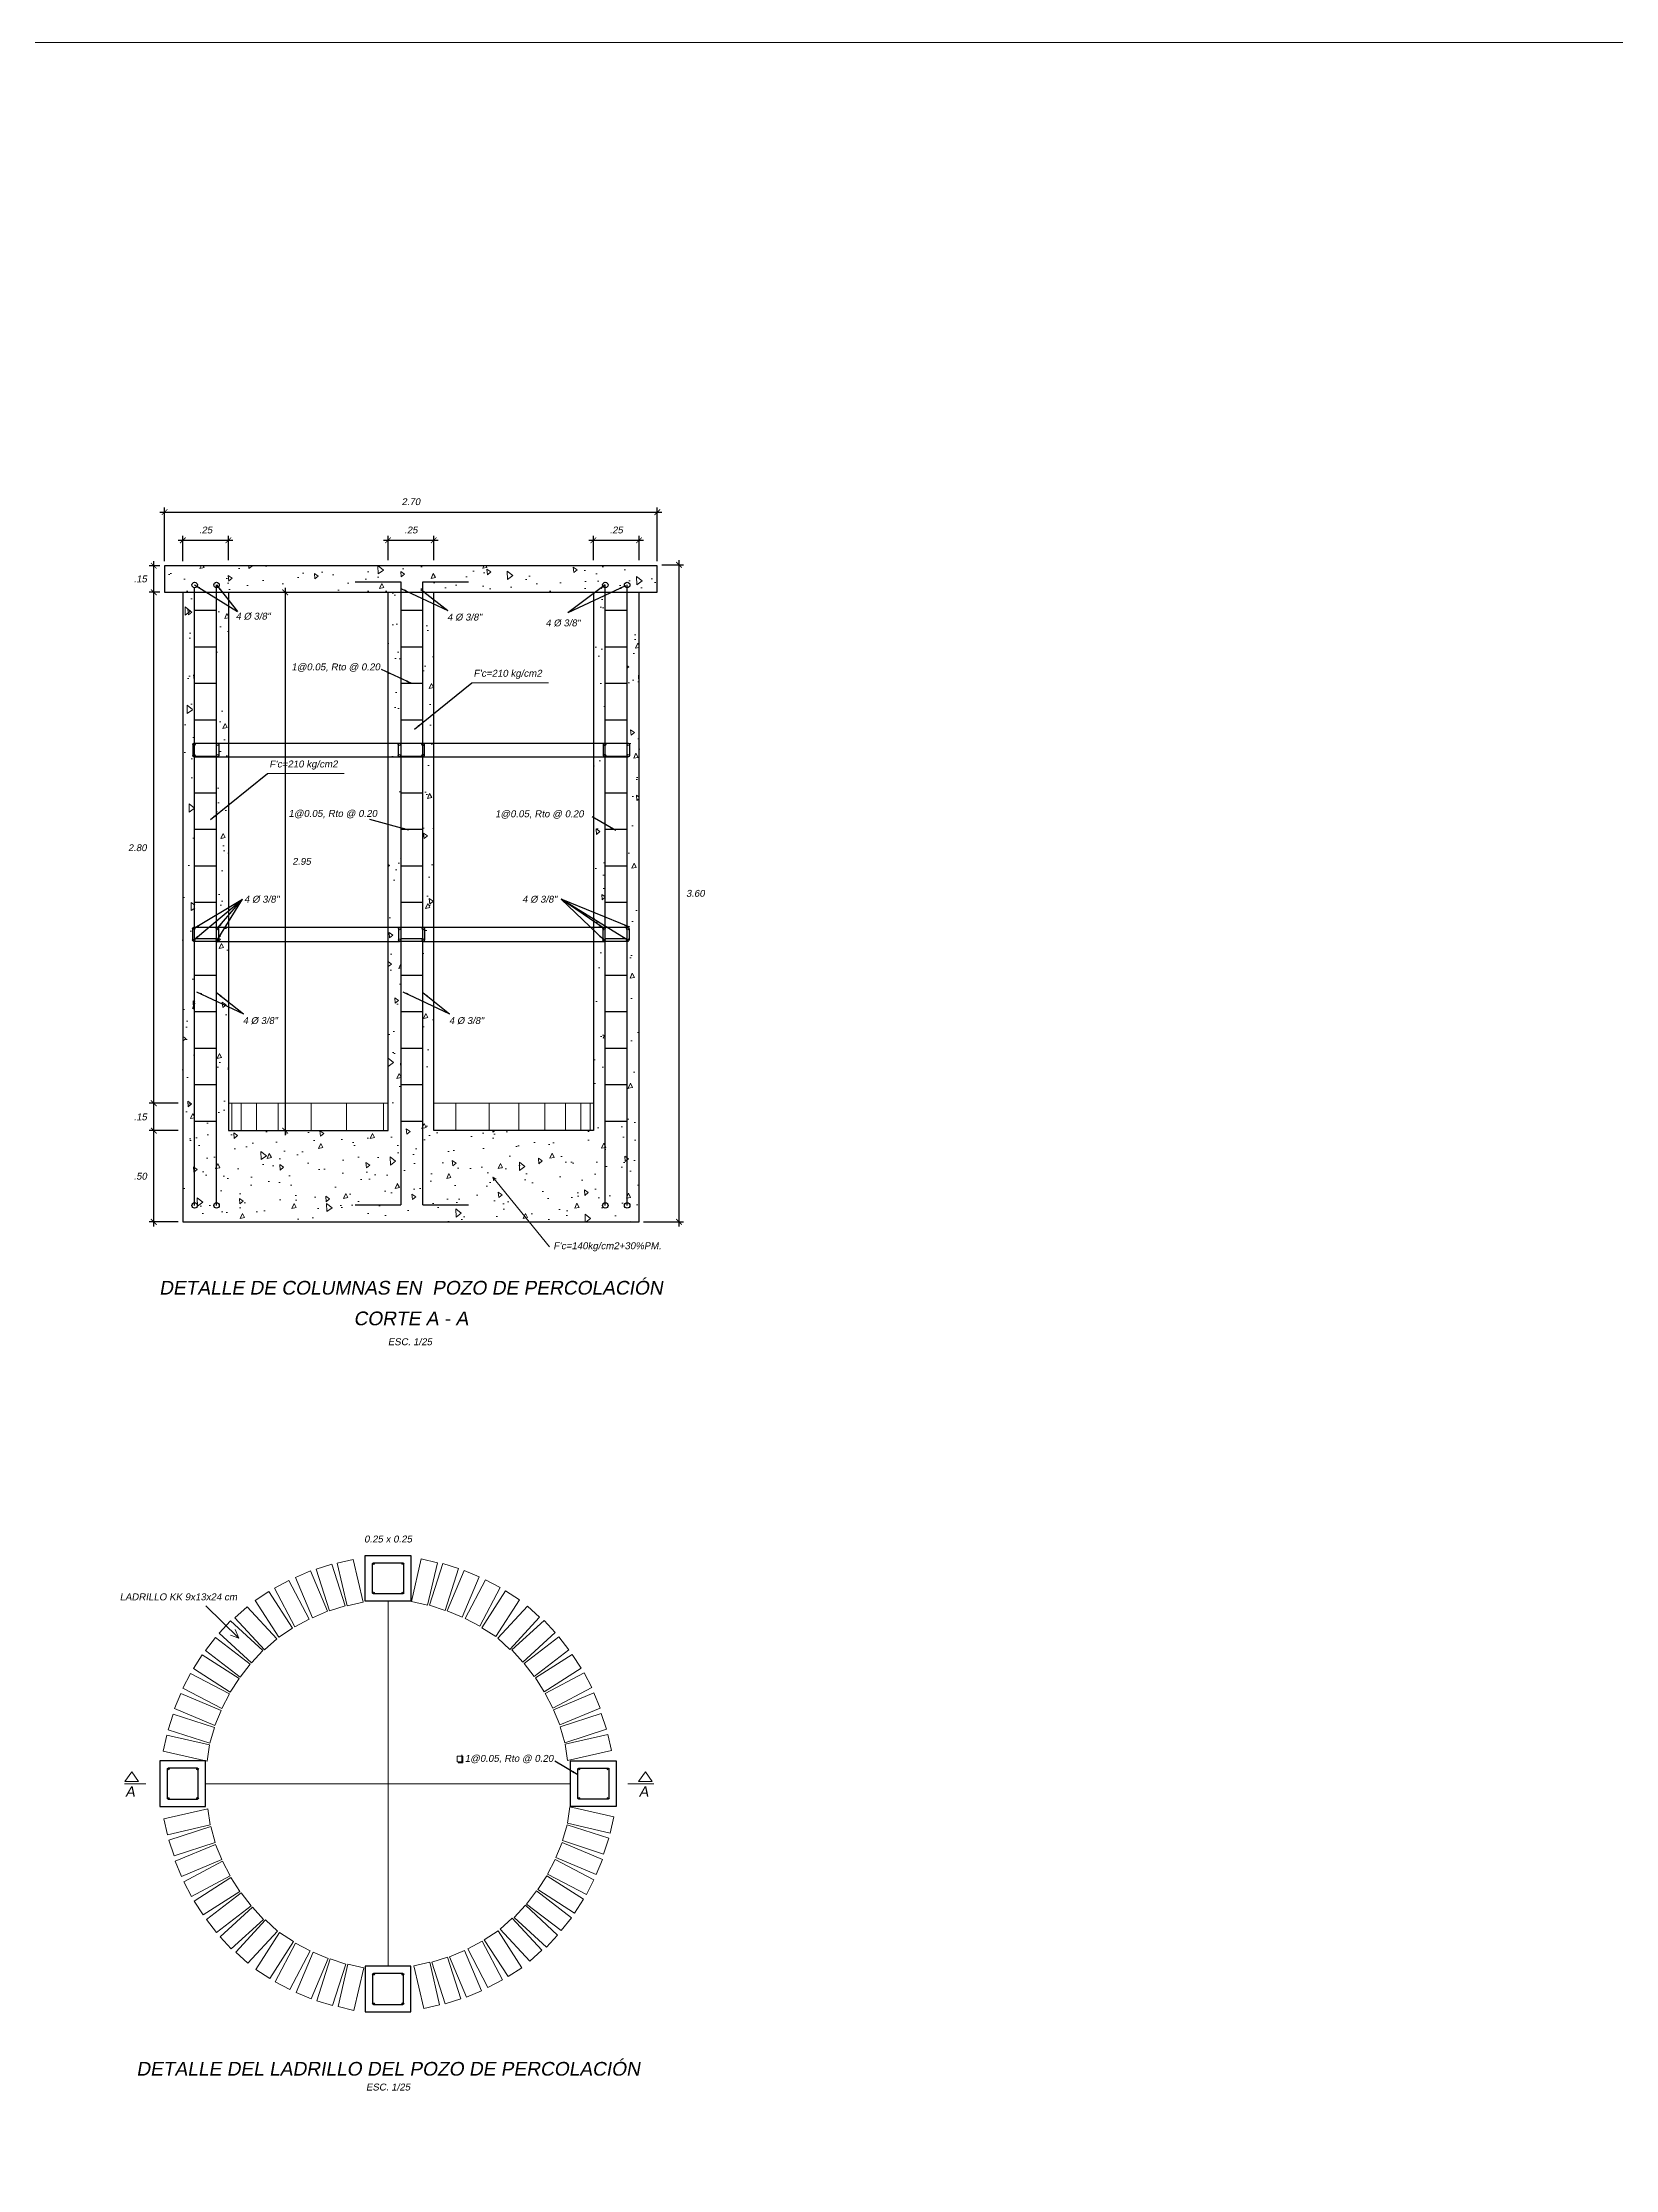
# Model space of a CAD drawing. Header units: metres. Extents: x 4293 to 4528, y 2596 to 2639.
# Drawn here: x 4312.76 to 4321.38, y 2621.74 to 2633.39 of the extents above; entities that cross this region are included whole.
import ezdxf
from ezdxf.enums import TextEntityAlignment as Align

# ---------------------------------------------------------------- set-up
doc = ezdxf.new("R2010")
doc.units = ezdxf.units.M
for name, color, linetype, lineweight in [('A TAPA', 6, 'Continuous', 13), ('a. acero', 150, 'Continuous', 25), ('a. Ladrillos', 24, 'Continuous', 15), ('a. titulos', 106, 'Continuous', 25), ('A.Texto', 180, 'Continuous', 5), ('CCC', 3, 'Continuous', 5), ('cimiento', 6, 'Continuous', 30), ('columna', 212, 'Continuous', 30), ('concreto', 252, 'Continuous', 5), ('Cotas', 170, 'Continuous', 5), ('Sombreados', 8, 'Continuous', 5)]:
    doc.layers.add(name, color=color, linetype=linetype, lineweight=lineweight)
doc.styles.add('ARIAL', font='arial.ttf', dxfattribs={"oblique": 10})
doc.dimstyles.new('Esc 1-25', dxfattribs={"dimscale": 0.25, "dimtxt": 0.15, "dimasz": 0.125, "dimexe": 0.1, "dimexo": 0.1, "dimgap": 0.15, "dimtad": 2, "dimtih": 1, "dimtoh": 1, "dimzin": 4, "dimdsep": 46, "dimtxsty": 'ARIAL', "dimblk": 'ARCHTICK', "dimcen": 0.5, "dimdle": 0.1, "dimadec": 0, "dimazin": 0, "dimtfac": 1, "dimtofl": 0, "dimtmove": 2, "dimatfit": 3, "dimfxl": 1, "dimtolj": 1, "dimtzin": 0, "dimarcsym": 1})

# ---------------------------------------------------------------- blocks, each defined once
blk = doc.blocks.new('_ArchTick')
at = {"color": 0, "linetype": 'ByBlock', "const_width": 0.15}
blk.add_lwpolyline([(-0.5, -0.5), (0.5, 0.5)], dxfattribs=at)
blk = doc.blocks.new('*D479')
at = {"layer": 'Cotas', "color": 0, "lineweight": -2, "transparency": 16777216}
for p, q in [((4316.25, 2626.907), (4316.25, 2630.557)), ((4316.156, 2630.532), (4316.275, 2630.532)), ((4316.056, 2626.932), (4316.275, 2626.932))]:
    blk.add_line(p, q, dxfattribs=at)
at = {"layer": 'Defpoints', "color": 0, "transparency": 16777216}
for p in [(4316.131, 2630.532), (4316.25, 2630.532), (4316.031, 2626.932)]:
    blk.add_point(p, dxfattribs=at)
at = {"layer": 'Cotas', "color": 0, "lineweight": -2, "transparency": 16777216, "xscale": 0.03125, "yscale": 0.03125, "zscale": 0.03125}
for p, rotation in [((4316.25, 2630.532), 90), ((4316.25, 2626.932), 270)]:
    blk.add_blockref('_ArchTick', p, dxfattribs=dict(at, rotation=rotation))
at = {"layer": 'Cotas', "color": 0, "transparency": 16777216, "insert": (4316.34, 2628.732), "char_height": 0.0375, "attachment_point": 5, "style": 'ARIAL'}
blk.add_mtext('\\A1;3.60', dxfattribs=at)
blk = doc.blocks.new('*D480')
at = {"layer": 'Cotas', "color": 0, "lineweight": -2, "transparency": 16777216}
for p, q in [((4313.506, 2630.667), (4313.806, 2630.667)), ((4313.531, 2630.552), (4313.531, 2630.692)), ((4313.781, 2630.557), (4313.781, 2630.692))]:
    blk.add_line(p, q, dxfattribs=at)
at = {"layer": 'Defpoints', "color": 0, "transparency": 16777216}
for p in [(4313.781, 2630.667), (4313.531, 2630.527), (4313.781, 2630.532)]:
    blk.add_point(p, dxfattribs=at)
at = {"layer": 'Cotas', "color": 0, "lineweight": -2, "transparency": 16777216, "xscale": 0.03125, "yscale": 0.03125, "zscale": 0.03125, "rotation": 180}
blk.add_blockref('_ArchTick', (4313.531, 2630.667), dxfattribs=at)
at = {"layer": 'Cotas', "color": 0, "lineweight": -2, "transparency": 16777216, "xscale": 0.03125, "yscale": 0.03125, "zscale": 0.03125}
blk.add_blockref('_ArchTick', (4313.781, 2630.667), dxfattribs=at)
at = {"layer": 'Cotas', "color": 0, "transparency": 16777216, "insert": (4313.656, 2630.723), "char_height": 0.0375, "attachment_point": 5, "style": 'ARIAL'}
blk.add_mtext('\\A1;.25', dxfattribs=at)
blk = doc.blocks.new('*D481')
at = {"layer": 'Cotas', "color": 0, "lineweight": -2, "transparency": 16777216}
for p, q in [((4314.631, 2630.667), (4314.931, 2630.667)), ((4314.656, 2630.557), (4314.656, 2630.692)), ((4314.906, 2630.557), (4314.906, 2630.692))]:
    blk.add_line(p, q, dxfattribs=at)
at = {"layer": 'Defpoints', "color": 0, "transparency": 16777216}
for p in [(4314.906, 2630.667), (4314.656, 2630.532), (4314.906, 2630.532)]:
    blk.add_point(p, dxfattribs=at)
at = {"layer": 'Cotas', "color": 0, "lineweight": -2, "transparency": 16777216, "xscale": 0.03125, "yscale": 0.03125, "zscale": 0.03125, "rotation": 180}
blk.add_blockref('_ArchTick', (4314.656, 2630.667), dxfattribs=at)
at = {"layer": 'Cotas', "color": 0, "lineweight": -2, "transparency": 16777216, "xscale": 0.03125, "yscale": 0.03125, "zscale": 0.03125}
blk.add_blockref('_ArchTick', (4314.906, 2630.667), dxfattribs=at)
at = {"layer": 'Cotas', "color": 0, "transparency": 16777216, "insert": (4314.781, 2630.723), "char_height": 0.0375, "attachment_point": 5, "style": 'ARIAL'}
blk.add_mtext('\\A1;.25', dxfattribs=at)
blk = doc.blocks.new('*D482')
at = {"layer": 'Cotas', "color": 0, "lineweight": -2, "transparency": 16777216}
for p, q in [((4315.756, 2630.667), (4316.056, 2630.667)), ((4315.781, 2630.557), (4315.781, 2630.692)), ((4316.031, 2630.557), (4316.031, 2630.692))]:
    blk.add_line(p, q, dxfattribs=at)
at = {"layer": 'Defpoints', "color": 0, "transparency": 16777216}
for p in [(4316.031, 2630.667), (4315.781, 2630.532), (4316.031, 2630.532)]:
    blk.add_point(p, dxfattribs=at)
at = {"layer": 'Cotas', "color": 0, "lineweight": -2, "transparency": 16777216, "xscale": 0.03125, "yscale": 0.03125, "zscale": 0.03125, "rotation": 180}
blk.add_blockref('_ArchTick', (4315.781, 2630.667), dxfattribs=at)
at = {"layer": 'Cotas', "color": 0, "lineweight": -2, "transparency": 16777216, "xscale": 0.03125, "yscale": 0.03125, "zscale": 0.03125}
blk.add_blockref('_ArchTick', (4316.031, 2630.667), dxfattribs=at)
at = {"layer": 'Cotas', "color": 0, "transparency": 16777216, "insert": (4315.906, 2630.723), "char_height": 0.0375, "attachment_point": 5, "style": 'ARIAL'}
blk.add_mtext('\\A1;.25', dxfattribs=at)
blk = doc.blocks.new('*D483')
at = {"layer": 'Cotas', "color": 0, "lineweight": -2, "transparency": 16777216}
for p, q in [((4313.506, 2627.432), (4313.347, 2627.432)), ((4313.372, 2626.907), (4313.372, 2627.457)), ((4313.506, 2626.932), (4313.347, 2626.932))]:
    blk.add_line(p, q, dxfattribs=at)
at = {"layer": 'Defpoints', "color": 0, "transparency": 16777216}
for p in [(4313.372, 2627.432), (4313.531, 2627.432), (4313.531, 2626.932)]:
    blk.add_point(p, dxfattribs=at)
at = {"layer": 'Cotas', "color": 0, "lineweight": -2, "transparency": 16777216, "xscale": 0.03125, "yscale": 0.03125, "zscale": 0.03125}
for p, rotation in [((4313.372, 2627.432), 90), ((4313.372, 2626.932), 270)]:
    blk.add_blockref('_ArchTick', p, dxfattribs=dict(at, rotation=rotation))
at = {"layer": 'Cotas', "color": 0, "transparency": 16777216, "insert": (4313.298, 2627.182), "char_height": 0.0375, "attachment_point": 5, "style": 'ARIAL'}
blk.add_mtext('\\A1;.50', dxfattribs=at)
blk = doc.blocks.new('*D484')
at = {"layer": 'Cotas', "color": 0, "lineweight": -2, "ltscale": 0.01, "transparency": 16777216}
for p, q in [((4313.506, 2627.582), (4313.347, 2627.582)), ((4313.372, 2627.407), (4313.372, 2627.607)), ((4313.506, 2627.432), (4313.347, 2627.432))]:
    blk.add_line(p, q, dxfattribs=at)
at = {"layer": 'Defpoints', "color": 0, "ltscale": 0.01, "transparency": 16777216}
for p in [(4313.372, 2627.582), (4313.531, 2627.582), (4313.531, 2627.432)]:
    blk.add_point(p, dxfattribs=at)
at = {"layer": 'Cotas', "color": 0, "lineweight": -2, "ltscale": 0.01, "transparency": 16777216, "xscale": 0.03125, "yscale": 0.03125, "zscale": 0.03125}
for p, rotation in [((4313.372, 2627.582), 90), ((4313.372, 2627.432), 270)]:
    blk.add_blockref('_ArchTick', p, dxfattribs=dict(at, rotation=rotation))
at = {"layer": 'Cotas', "color": 0, "ltscale": 0.01, "transparency": 16777216, "insert": (4313.298, 2627.507), "char_height": 0.0375, "attachment_point": 5, "style": 'ARIAL'}
blk.add_mtext('\\A1;.15', dxfattribs=at)
blk = doc.blocks.new('*D485')
at = {"layer": 'Cotas', "color": 0, "lineweight": -2, "transparency": 16777216}
for p, q in [((4313.406, 2630.382), (4313.347, 2630.382)), ((4313.372, 2627.557), (4313.372, 2630.407)), ((4313.506, 2627.582), (4313.347, 2627.582))]:
    blk.add_line(p, q, dxfattribs=at)
at = {"layer": 'Defpoints', "color": 0, "transparency": 16777216}
for p in [(4313.372, 2630.382), (4313.431, 2630.382), (4313.531, 2627.582)]:
    blk.add_point(p, dxfattribs=at)
at = {"layer": 'Cotas', "color": 0, "lineweight": -2, "transparency": 16777216, "xscale": 0.03125, "yscale": 0.03125, "zscale": 0.03125}
for p, rotation in [((4313.372, 2630.382), 90), ((4313.372, 2627.582), 270)]:
    blk.add_blockref('_ArchTick', p, dxfattribs=dict(at, rotation=rotation))
at = {"layer": 'Cotas', "color": 0, "transparency": 16777216, "insert": (4313.282, 2628.982), "char_height": 0.0375, "attachment_point": 5, "style": 'ARIAL'}
blk.add_mtext('\\A1;2.80', dxfattribs=at)
blk = doc.blocks.new('*D486')
at = {"layer": 'Cotas', "color": 0, "lineweight": -2, "transparency": 16777216}
for p, q in [((4313.372, 2630.357), (4313.372, 2630.552)), ((4313.406, 2630.527), (4313.347, 2630.527)), ((4313.406, 2630.382), (4313.347, 2630.382))]:
    blk.add_line(p, q, dxfattribs=at)
at = {"layer": 'Defpoints', "color": 0, "transparency": 16777216}
for p in [(4313.372, 2630.527), (4313.431, 2630.527), (4313.431, 2630.382)]:
    blk.add_point(p, dxfattribs=at)
at = {"layer": 'Cotas', "color": 0, "lineweight": -2, "transparency": 16777216, "xscale": 0.03125, "yscale": 0.03125, "zscale": 0.03125}
for p, rotation in [((4313.372, 2630.527), 90), ((4313.372, 2630.382), 270)]:
    blk.add_blockref('_ArchTick', p, dxfattribs=dict(at, rotation=rotation))
at = {"layer": 'Cotas', "color": 0, "transparency": 16777216, "insert": (4313.298, 2630.455), "char_height": 0.0375, "attachment_point": 5, "style": 'ARIAL'}
blk.add_mtext('\\A1;.15', dxfattribs=at)
blk = doc.blocks.new('*D426')
at = {"layer": 'Cotas', "color": 0, "lineweight": -2, "transparency": 16777216}
for p, q in [((4314.014, 2630.382), (4314.117, 2630.382)), ((4314.092, 2630.407), (4314.092, 2627.407)), ((4314.014, 2627.432), (4314.117, 2627.432))]:
    blk.add_line(p, q, dxfattribs=at)
at = {"layer": 'Defpoints', "color": 0, "transparency": 16777216}
for p in [(4313.989, 2630.382), (4313.989, 2627.432), (4314.092, 2627.432)]:
    blk.add_point(p, dxfattribs=at)
at = {"layer": 'Cotas', "color": 0, "lineweight": -2, "transparency": 16777216, "xscale": 0.03125, "yscale": 0.03125, "zscale": 0.03125}
for p, rotation in [((4314.092, 2630.382), 90), ((4314.092, 2627.432), 270)]:
    blk.add_blockref('_ArchTick', p, dxfattribs=dict(at, rotation=rotation))
at = {"layer": 'Cotas', "color": 0, "transparency": 16777216, "insert": (4314.182, 2628.907), "char_height": 0.0375, "attachment_point": 5, "style": 'ARIAL'}
blk.add_mtext('\\A1;2.95', dxfattribs=at)
blk = doc.blocks.new('*D592')
at = {"layer": 'Cotas', "color": 0, "lineweight": -2, "transparency": 16777216}
for p, q in [((4313.406, 2630.821), (4316.156, 2630.821)), ((4313.431, 2630.552), (4313.431, 2630.846)), ((4316.131, 2630.552), (4316.131, 2630.846))]:
    blk.add_line(p, q, dxfattribs=at)
at = {"layer": 'Defpoints', "color": 0, "transparency": 16777216}
for p in [(4316.131, 2630.821), (4313.431, 2630.527), (4316.131, 2630.527)]:
    blk.add_point(p, dxfattribs=at)
at = {"layer": 'Cotas', "color": 0, "lineweight": -2, "transparency": 16777216, "xscale": 0.03125, "yscale": 0.03125, "zscale": 0.03125, "rotation": 180}
blk.add_blockref('_ArchTick', (4313.431, 2630.821), dxfattribs=at)
at = {"layer": 'Cotas', "color": 0, "lineweight": -2, "transparency": 16777216, "xscale": 0.03125, "yscale": 0.03125, "zscale": 0.03125}
blk.add_blockref('_ArchTick', (4316.131, 2630.821), dxfattribs=at)
at = {"layer": 'Cotas', "color": 0, "transparency": 16777216, "insert": (4314.781, 2630.878), "char_height": 0.0375, "attachment_point": 5, "style": 'ARIAL'}
blk.add_mtext('\\A1;2.70', dxfattribs=at)

msp = doc.modelspace()

# ---------------------------------------------------------------- hatches: boundary and pattern name
at = {"layer": 'concreto', "ltscale": 2}
h = msp.add_hatch(dxfattribs=at)
h.set_pattern_fill('AR-CONC', color=256, scale=0.04, angle=45, style=0)
h.set_pattern_definition([(95, (4274.8666, 2620.50163), (0.2206208, 0.1851228), [0.03, -0.33]), (40, (4274.8666, 2620.50163), (-0.2519969, 0.1735073), [0.024, -0.264]), (145.4514, (4274.88498, 2620.51706), (-0.0313758, 0.3586301), [0.025496, -0.2804568]), (91.1842, (4274.81002, 2620.5582), (0.3486772, 0.2550455), [0.045, -0.495]), (141.6356, (4274.8391, 2620.57945), (-0.0111596, 0.5398847), [0.038244, -0.420685]), (36.1842, (4274.81002, 2620.5582), (-0.01116, 0.5398847), [0.036, -0.396]), (66, (4274.85245, 2620.57234), (0.2827086, 0.054953), [0.03, -0.33]), (11, (4274.85245, 2620.57234), (-0.1362834, 0.2739234), [0.024, -0.264]), (116.4514, (4274.876, 2620.57692), (0.1464254, 0.3288762), [0.025496, -0.2804568]), (82.5, (4274.86659, 2620.50163), (-0.09071727, 0.09759593), [0, -0.2608, 0, -0.268, 0, -0.265]), (52.5, (4274.8666, 2620.50163), (-0.0371492, 0.1859638), [0, -0.1528, 0, -0.2548, 0, -0.101]), (12.5, (4274.80352, 2620.43856), (0.15736727, 0.1446083), [0, -0.1, 0, -0.312, 0, -0.414]), (2.5, (4274.77523, 2620.41027), (0.136636, 0.1932639), [0, -0.13, 0, -0.2072, 0, -0.294])])
h.paths.add_polyline_path([(4314.726, 2628.469), (4314.719, 2628.469, -0.414214), (4314.713, 2628.476), (4314.713, 2628.539, -0.414214), (4314.719, 2628.546), (4314.726, 2628.546), (4314.726, 2629.479), (4314.718, 2629.479, -0.414214), (4314.711, 2629.486), (4314.711, 2629.549, -0.414214), (4314.718, 2629.556), (4314.726, 2629.556), (4314.726, 2630.382), (4314.656, 2630.382), (4314.656, 2627.432), (4313.781, 2627.432), (4313.781, 2630.382), (4313.716, 2630.382), (4313.716, 2629.556), (4313.722, 2629.556, -0.414214), (4313.728, 2629.549), (4313.728, 2629.486, -0.414214), (4313.722, 2629.479), (4313.716, 2629.479), (4313.716, 2628.546), (4313.72, 2628.546, -0.414214), (4313.727, 2628.539), (4313.727, 2628.476, -0.414214), (4313.72, 2628.469), (4313.716, 2628.469), (4313.716, 2627.037, -0.414214), (4313.731, 2627.022, -1), (4313.701, 2627.022, -0.414214), (4313.716, 2627.037), (4313.716, 2627.482), (4313.596, 2627.482), (4313.596, 2627.037, -0.414214), (4313.611, 2627.022, -1), (4313.581, 2627.022, -0.414214), (4313.596, 2627.037), (4313.596, 2628.469), (4313.59, 2628.469, -0.414214), (4313.584, 2628.476), (4313.584, 2628.539, -0.414214), (4313.59, 2628.546), (4313.596, 2628.546), (4313.596, 2629.479), (4313.592, 2629.479, -0.414214), (4313.586, 2629.486), (4313.586, 2629.549, -0.414214), (4313.592, 2629.556), (4313.596, 2629.556), (4313.596, 2629.782), (4313.596, 2630.382), (4313.531, 2630.382), (4313.531, 2626.932), (4316.031, 2626.932), (4316.031, 2630.382), (4315.966, 2630.382), (4315.966, 2629.556), (4315.972, 2629.556, -0.414214), (4315.978, 2629.549), (4315.978, 2629.486, -0.414214), (4315.972, 2629.479), (4315.966, 2629.479), (4315.966, 2628.546), (4315.969, 2628.546, -0.414214), (4315.976, 2628.539), (4315.976, 2628.476, -0.414214), (4315.969, 2628.469), (4315.966, 2628.469), (4315.966, 2627.037, -0.414214), (4315.981, 2627.022, -1), (4315.951, 2627.022, -0.414214), (4315.966, 2627.037), (4315.966, 2627.482), (4315.846, 2627.482), (4315.846, 2627.037, -0.414214), (4315.861, 2627.022, -1), (4315.831, 2627.022, -0.414214), (4315.846, 2627.037), (4315.846, 2628.469), (4315.839, 2628.469, -0.414214), (4315.833, 2628.476), (4315.833, 2628.539, -0.414214), (4315.839, 2628.546), (4315.846, 2628.546), (4315.846, 2629.479), (4315.842, 2629.479, -0.414214), (4315.835, 2629.486), (4315.835, 2629.549, -0.414214), (4315.842, 2629.556), (4315.846, 2629.556), (4315.846, 2630.382), (4315.781, 2630.382), (4315.781, 2627.432), (4314.906, 2627.432), (4314.906, 2630.382), (4314.846, 2630.382), (4314.846, 2629.556), (4314.848, 2629.556, -0.414214), (4314.854, 2629.549), (4314.854, 2629.486, -0.414214), (4314.848, 2629.479), (4314.846, 2629.479), (4314.846, 2628.546), (4314.849, 2628.546, -0.414214), (4314.856, 2628.539), (4314.856, 2628.476, -0.414214), (4314.849, 2628.469), (4314.846, 2628.469), (4314.846, 2627.482), (4314.726, 2627.482)])
h.paths.add_polyline_path([(4316.131, 2630.527), (4313.431, 2630.527), (4313.431, 2630.382), (4313.596, 2630.382), (4313.596, 2630.407, -0.414214), (4313.581, 2630.422, -1), (4313.611, 2630.422, -0.414214), (4313.596, 2630.407), (4313.596, 2630.382), (4313.716, 2630.382), (4313.716, 2630.407, -0.414214), (4313.701, 2630.422, -1), (4313.731, 2630.422, -0.414214), (4313.716, 2630.407), (4313.716, 2630.382), (4315.846, 2630.382), (4315.846, 2630.407, -0.414214), (4315.831, 2630.422, -1), (4315.861, 2630.422, -0.414214), (4315.846, 2630.407), (4315.846, 2630.382), (4315.966, 2630.382), (4315.966, 2630.407, -0.414214), (4315.951, 2630.422, -1), (4315.981, 2630.422, -0.414214), (4315.966, 2630.407), (4315.966, 2630.382), (4316.131, 2630.382)])

# ---------------------------------------------------------------- linework, layer by layer
at = {"layer": 'A TAPA'}
for points in [[(4313.252, 2623.918), (4313.214, 2623.865), (4313.214, 2623.865)], [(4313.252, 2623.918), (4313.289, 2623.865), (4313.289, 2623.865)], [(4313.252, 2623.918), (4313.289, 2623.865), (4313.289, 2623.865)], [(4316.066, 2623.918), (4316.028, 2623.865), (4316.028, 2623.865)], [(4316.066, 2623.918), (4316.103, 2623.865), (4316.103, 2623.865)], [(4316.066, 2623.918), (4316.103, 2623.865), (4316.103, 2623.865)], [(4313.329, 2623.853), (4313.212, 2623.853)], [(4313.214, 2623.865), (4313.289, 2623.865)], [(4315.969, 2623.853), (4316.112, 2623.853)], [(4316.028, 2623.865), (4316.103, 2623.865)]]:
    msp.add_lwpolyline(points, dxfattribs=at)
at = {"layer": 'a. acero'}
for p, q in [((4315.846, 2627.022), (4315.846, 2630.422)), ((4315.966, 2627.022), (4315.966, 2630.422)), ((4313.586, 2629.549), (4313.586, 2629.486)), ((4313.592, 2629.556), (4313.722, 2629.556)), ((4313.728, 2629.549), (4313.728, 2629.486)), ((4314.711, 2629.549), (4314.711, 2629.486)), ((4314.718, 2629.556), (4314.848, 2629.556)), ((4314.854, 2629.549), (4314.854, 2629.486)), ((4315.835, 2629.549), (4315.835, 2629.486)), ((4315.842, 2629.556), (4315.972, 2629.556)), ((4315.978, 2629.549), (4315.978, 2629.486)), ((4313.722, 2629.479), (4313.592, 2629.479)), ((4314.848, 2629.479), (4314.718, 2629.479)), ((4315.972, 2629.479), (4315.842, 2629.479)), ((4313.584, 2628.539), (4313.584, 2628.476)), ((4313.59, 2628.546), (4313.72, 2628.546)), ((4313.72, 2628.469), (4313.59, 2628.469)), ((4313.727, 2628.539), (4313.727, 2628.476)), ((4314.713, 2628.539), (4314.713, 2628.476)), ((4314.719, 2628.546), (4314.849, 2628.546)), ((4314.849, 2628.469), (4314.719, 2628.469)), ((4314.856, 2628.539), (4314.856, 2628.476)), ((4315.833, 2628.539), (4315.833, 2628.476)), ((4315.839, 2628.546), (4315.969, 2628.546)), ((4315.969, 2628.469), (4315.839, 2628.469)), ((4315.976, 2628.539), (4315.976, 2628.476))]:
    msp.add_line(p, q, dxfattribs=at)
for points in [[(4313.716, 2627.022), (4313.716, 2630.422)], [(4314.476, 2630.44), (4314.726, 2630.44), (4314.726, 2627.025)], [(4314.846, 2627.025), (4314.846, 2630.44), (4315.096, 2630.44)], [(4313.596, 2627.022), (4313.596, 2630.407)], [(4313.716, 2630.282), (4313.596, 2630.282)], [(4314.846, 2630.282), (4314.726, 2630.282)], [(4315.966, 2630.282), (4315.846, 2630.282)], [(4313.716, 2630.082), (4313.596, 2630.082)], [(4314.846, 2630.082), (4314.726, 2630.082)], [(4315.966, 2630.082), (4315.846, 2630.082)], [(4313.716, 2629.882), (4313.596, 2629.882)], [(4314.846, 2629.882), (4314.726, 2629.882)], [(4315.966, 2629.882), (4315.846, 2629.882)], [(4313.716, 2629.682), (4313.596, 2629.682)], [(4314.846, 2629.682), (4314.726, 2629.682)], [(4315.966, 2629.682), (4315.846, 2629.682)], [(4313.722, 2629.556), (4314.718, 2629.556)], [(4314.846, 2629.556), (4315.842, 2629.556)], [(4313.716, 2629.482), (4313.596, 2629.482)], [(4314.718, 2629.479), (4313.722, 2629.479)], [(4314.846, 2629.482), (4314.726, 2629.482)], [(4315.842, 2629.479), (4314.848, 2629.479)], [(4315.966, 2629.482), (4315.846, 2629.482)], [(4313.716, 2629.282), (4313.596, 2629.282)], [(4314.846, 2629.282), (4314.726, 2629.282)], [(4315.966, 2629.282), (4315.846, 2629.282)], [(4313.716, 2629.082), (4313.596, 2629.082)], [(4314.846, 2629.082), (4314.726, 2629.082)], [(4315.966, 2629.082), (4315.846, 2629.082)], [(4313.716, 2628.882), (4313.596, 2628.882)], [(4314.846, 2628.882), (4314.726, 2628.882)], [(4315.966, 2628.882), (4315.846, 2628.882)], [(4313.716, 2628.682), (4313.596, 2628.682)], [(4314.846, 2628.682), (4314.726, 2628.682)], [(4315.966, 2628.682), (4315.846, 2628.682)], [(4313.716, 2628.482), (4313.596, 2628.482)], [(4313.72, 2628.546), (4314.719, 2628.546)], [(4313.72, 2628.469), (4314.719, 2628.469)], [(4314.846, 2628.482), (4314.726, 2628.482)], [(4314.847, 2628.482), (4314.727, 2628.482)], [(4314.846, 2628.546), (4315.839, 2628.546)], [(4314.849, 2628.469), (4315.839, 2628.469)], [(4315.966, 2628.482), (4315.846, 2628.482)], [(4313.716, 2628.282), (4313.596, 2628.282)], [(4314.846, 2628.282), (4314.726, 2628.282)], [(4315.966, 2628.282), (4315.846, 2628.282)], [(4313.716, 2628.082), (4313.596, 2628.082)], [(4314.846, 2628.082), (4314.726, 2628.082)], [(4315.966, 2628.082), (4315.846, 2628.082)], [(4313.716, 2627.882), (4313.596, 2627.882)], [(4314.846, 2627.882), (4314.726, 2627.882)], [(4315.966, 2627.882), (4315.846, 2627.882)], [(4313.716, 2627.682), (4313.596, 2627.682)], [(4314.846, 2627.682), (4314.726, 2627.682)], [(4315.966, 2627.682), (4315.846, 2627.682)], [(4313.716, 2627.482), (4313.596, 2627.482)], [(4314.846, 2627.482), (4314.726, 2627.482)], [(4315.966, 2627.482), (4315.846, 2627.482)], [(4314.476, 2627.025), (4314.726, 2627.025)], [(4314.846, 2627.025), (4315.096, 2627.025)], [(4314.571, 2624.898), (4314.571, 2625.059)], [(4314.576, 2625.063), (4314.737, 2625.063)], [(4314.741, 2625.059), (4314.741, 2624.898)], [(4314.737, 2624.893), (4314.576, 2624.893)], [(4313.446, 2623.934), (4313.446, 2623.773)], [(4313.612, 2623.938), (4313.451, 2623.938)], [(4313.616, 2623.773), (4313.616, 2623.934)], [(4315.696, 2623.773), (4315.696, 2623.934)], [(4315.701, 2623.938), (4315.862, 2623.938)], [(4315.866, 2623.934), (4315.866, 2623.773)], [(4313.451, 2623.768), (4313.612, 2623.768)], [(4315.862, 2623.768), (4315.701, 2623.768)], [(4314.571, 2622.809), (4314.571, 2622.648)], [(4314.737, 2622.813), (4314.576, 2622.813)], [(4314.741, 2622.648), (4314.741, 2622.809)], [(4314.576, 2622.643), (4314.737, 2622.643)]]:
    msp.add_lwpolyline(points, dxfattribs=at)
for centre, radius in [((4313.596, 2630.422), 0.015), ((4313.716, 2630.422), 0.015), ((4315.846, 2630.422), 0.015), ((4315.966, 2630.422), 0.015), ((4313.592, 2629.549), 0.00635), ((4313.592, 2629.486), 0.00635), ((4313.722, 2629.549), 0.00635), ((4313.722, 2629.486), 0.00635), ((4314.718, 2629.549), 0.00635), ((4314.718, 2629.486), 0.00635), ((4314.848, 2629.549), 0.00635), ((4314.848, 2629.486), 0.00635), ((4315.842, 2629.549), 0.00635), ((4315.842, 2629.486), 0.00635), ((4315.972, 2629.549), 0.00635), ((4315.972, 2629.486), 0.00635), ((4313.59, 2628.539), 0.00635), ((4313.59, 2628.476), 0.00635), ((4313.72, 2628.539), 0.00635), ((4313.72, 2628.476), 0.00635), ((4314.719, 2628.539), 0.00635), ((4314.719, 2628.476), 0.00635), ((4314.849, 2628.539), 0.00635), ((4314.849, 2628.476), 0.00635), ((4315.839, 2628.539), 0.00635), ((4315.839, 2628.476), 0.00635), ((4315.969, 2628.539), 0.00635), ((4315.969, 2628.476), 0.00635), ((4313.596, 2627.022), 0.015), ((4313.716, 2627.022), 0.015), ((4315.846, 2627.022), 0.015), ((4315.966, 2627.022), 0.015), ((4314.576, 2625.059), 0.00476), ((4314.737, 2625.059), 0.00476), ((4314.576, 2624.898), 0.00476), ((4314.737, 2624.898), 0.00476), ((4313.451, 2623.934), 0.00476), ((4313.612, 2623.934), 0.00476), ((4315.701, 2623.934), 0.00476), ((4315.862, 2623.934), 0.00476), ((4313.451, 2623.773), 0.00476), ((4313.612, 2623.773), 0.00476), ((4315.701, 2623.773), 0.00476), ((4315.862, 2623.773), 0.00476), ((4314.576, 2622.809), 0.00476), ((4314.737, 2622.809), 0.00476), ((4314.576, 2622.648), 0.00476), ((4314.737, 2622.648), 0.00476)]:
    msp.add_circle(centre, radius, dxfattribs=at)
at = {"layer": 'a. Ladrillos'}
for p, q in [((4313.781, 2627.582), (4314.656, 2627.582)), ((4313.799, 2627.582), (4313.799, 2627.432)), ((4313.851, 2627.582), (4313.851, 2627.432)), ((4313.935, 2627.582), (4313.935, 2627.432)), ((4314.054, 2627.582), (4314.054, 2627.432)), ((4314.235, 2627.582), (4314.235, 2627.432)), ((4314.428, 2627.582), (4314.428, 2627.432)), ((4314.631, 2627.582), (4314.631, 2627.432)), ((4314.906, 2627.582), (4315.781, 2627.582)), ((4315.028, 2627.582), (4315.028, 2627.432)), ((4315.209, 2627.582), (4315.209, 2627.432)), ((4315.372, 2627.582), (4315.372, 2627.432)), ((4315.514, 2627.582), (4315.514, 2627.432)), ((4315.628, 2627.582), (4315.628, 2627.432)), ((4315.712, 2627.582), (4315.712, 2627.432)), ((4315.764, 2627.582), (4315.764, 2627.432))]:
    msp.add_line(p, q, dxfattribs=at)
for points in [[(4314.519, 2624.848), (4314.431, 2624.828), (4314.377, 2625.061), (4314.465, 2625.082)], [(4314.784, 2624.851), (4314.872, 2624.831), (4314.926, 2625.064), (4314.838, 2625.085)], [(4314.968, 2624.803), (4314.882, 2624.831), (4314.956, 2625.059), (4315.042, 2625.032)], [(4314.145, 2624.713), (4314.224, 2624.755), (4314.112, 2624.967), (4314.033, 2624.925)], [(4314.324, 2624.798), (4314.241, 2624.763), (4314.148, 2624.984), (4314.231, 2625.019)], [(4314.335, 2624.8), (4314.421, 2624.828), (4314.347, 2625.056), (4314.261, 2625.029)], [(4314.979, 2624.801), (4315.062, 2624.766), (4315.155, 2624.987), (4315.072, 2625.022)], [(4315.158, 2624.716), (4315.079, 2624.758), (4315.19, 2624.97), (4315.27, 2624.928)], [(4314.046, 2624.647), (4313.979, 2624.586), (4313.817, 2624.763), (4313.883, 2624.823)], [(4314.133, 2624.705), (4314.057, 2624.656), (4313.927, 2624.858), (4314.003, 2624.907)], [(4315.17, 2624.708), (4315.246, 2624.659), (4315.376, 2624.861), (4315.3, 2624.91)], [(4315.257, 2624.65), (4315.323, 2624.589), (4315.486, 2624.766), (4315.419, 2624.826)], [(4313.908, 2624.516), (4313.969, 2624.583), (4313.792, 2624.745), (4313.731, 2624.679)], [(4315.395, 2624.519), (4315.334, 2624.586), (4315.511, 2624.748), (4315.572, 2624.682)], [(4313.901, 2624.509), (4313.846, 2624.437), (4313.656, 2624.584), (4313.711, 2624.655)], [(4315.402, 2624.512), (4315.457, 2624.44), (4315.647, 2624.587), (4315.592, 2624.658)], [(4313.791, 2624.354), (4313.839, 2624.43), (4313.637, 2624.559), (4313.589, 2624.484)], [(4315.512, 2624.357), (4315.464, 2624.433), (4315.665, 2624.562), (4315.714, 2624.487)], [(4313.786, 2624.345), (4313.744, 2624.265), (4313.531, 2624.377), (4313.573, 2624.457)], [(4315.517, 2624.348), (4315.559, 2624.268), (4315.772, 2624.38), (4315.73, 2624.46)], [(4313.706, 2624.172), (4313.741, 2624.255), (4313.52, 2624.348), (4313.485, 2624.265)], [(4315.597, 2624.175), (4315.562, 2624.258), (4315.783, 2624.351), (4315.818, 2624.268)], [(4313.705, 2624.162), (4313.679, 2624.075), (4313.451, 2624.149), (4313.479, 2624.235)], [(4315.598, 2624.165), (4315.624, 2624.078), (4315.852, 2624.152), (4315.824, 2624.238)], [(4313.664, 2623.977), (4313.677, 2624.066), (4313.443, 2624.12), (4313.423, 2624.032)], [(4315.639, 2623.98), (4315.626, 2624.069), (4315.86, 2624.123), (4315.88, 2624.035)], [(4313.668, 2623.716), (4313.681, 2623.627), (4313.447, 2623.573), (4313.427, 2623.661)], [(4315.652, 2623.726), (4315.639, 2623.637), (4315.873, 2623.583), (4315.893, 2623.671)], [(4313.709, 2623.531), (4313.684, 2623.618), (4313.455, 2623.544), (4313.483, 2623.458)], [(4315.611, 2623.542), (4315.637, 2623.628), (4315.865, 2623.554), (4315.837, 2623.468)], [(4313.71, 2623.521), (4313.745, 2623.438), (4313.524, 2623.345), (4313.489, 2623.428)], [(4313.79, 2623.348), (4313.748, 2623.428), (4313.536, 2623.316), (4313.578, 2623.236)], [(4315.53, 2623.358), (4315.572, 2623.438), (4315.784, 2623.326), (4315.743, 2623.247)], [(4315.61, 2623.531), (4315.575, 2623.448), (4315.796, 2623.355), (4315.831, 2623.438)], [(4313.795, 2623.339), (4313.844, 2623.263), (4313.642, 2623.134), (4313.593, 2623.209)], [(4315.525, 2623.349), (4315.476, 2623.273), (4315.678, 2623.144), (4315.727, 2623.22)], [(4313.906, 2623.184), (4313.851, 2623.255), (4313.66, 2623.109), (4313.715, 2623.038)], [(4315.415, 2623.194), (4315.469, 2623.266), (4315.66, 2623.119), (4315.605, 2623.048)], [(4313.912, 2623.177), (4313.973, 2623.11), (4313.796, 2622.948), (4313.735, 2623.014)], [(4314.05, 2623.046), (4313.984, 2623.107), (4313.821, 2622.93), (4313.888, 2622.87)], [(4315.27, 2623.057), (4315.336, 2623.117), (4315.499, 2622.941), (4315.432, 2622.88)], [(4315.408, 2623.187), (4315.347, 2623.12), (4315.524, 2622.958), (4315.585, 2623.024)], [(4314.137, 2622.988), (4314.061, 2623.037), (4313.931, 2622.835), (4314.007, 2622.786)], [(4314.149, 2622.98), (4314.228, 2622.938), (4314.117, 2622.726), (4314.037, 2622.768)], [(4315.171, 2622.99), (4315.092, 2622.948), (4315.203, 2622.736), (4315.283, 2622.778)], [(4315.183, 2622.998), (4315.259, 2623.047), (4315.389, 2622.845), (4315.313, 2622.796)], [(4314.328, 2622.895), (4314.245, 2622.93), (4314.152, 2622.709), (4314.235, 2622.674)], [(4314.339, 2622.893), (4314.425, 2622.865), (4314.351, 2622.637), (4314.265, 2622.664)], [(4314.523, 2622.845), (4314.435, 2622.865), (4314.382, 2622.632), (4314.469, 2622.611)], [(4314.797, 2622.855), (4314.885, 2622.876), (4314.938, 2622.642), (4314.851, 2622.622)], [(4314.981, 2622.903), (4314.895, 2622.875), (4314.969, 2622.647), (4315.055, 2622.675)], [(4314.992, 2622.905), (4315.075, 2622.94), (4315.168, 2622.719), (4315.085, 2622.684)]]:
    msp.add_lwpolyline(points, close=True, dxfattribs=at)
at = {"layer": 'A.Texto', "ltscale": 0.005}
for p, q in [((4315.534, 2629.886), (4315.114, 2629.886)), ((4314.415, 2629.389), (4313.995, 2629.389))]:
    msp.add_line(p, q, dxfattribs=at)
at = {"layer": 'A.Texto'}
for p, q in [((4315.06, 2624.012), (4315.06, 2623.973)), ((4315.035, 2623.973), (4315.035, 2624.004)), ((4315.035, 2624.004), (4315.065, 2624.004)), ((4315.06, 2623.973), (4315.035, 2623.973)), ((4315.065, 2623.968), (4315.04, 2623.968)), ((4315.065, 2624.004), (4315.065, 2623.968))]:
    msp.add_line(p, q, dxfattribs=at)
at = {"layer": 'A.Texto', "ltscale": 0.005}
for points in [[(4315.54, 2626.796), (4315.23, 2627.177), (4315.236, 2627.156)], [(4315.23, 2627.177), (4315.248, 2627.168)], [(4313.657, 2624.828), (4313.838, 2624.65)], [(4313.838, 2624.65), (4313.793, 2624.668)], [(4313.838, 2624.65), (4313.818, 2624.699)]]:
    msp.add_lwpolyline(points, dxfattribs=at)
at = {"layer": 'CCC'}
msp.add_lwpolyline([(4297.431, 2633.394), (4330, 2633.394), (4330, 2605.679), (4297.431, 2605.679)], close=True, dxfattribs=at)
at = {"layer": 'cimiento'}
for points in [[(4316.131, 2630.382), (4316.131, 2630.527), (4313.431, 2630.527), (4313.431, 2630.382)], [(4314.781, 2624.853), (4314.531, 2624.853), (4314.531, 2625.103), (4314.781, 2625.103)], [(4313.656, 2623.728), (4313.656, 2623.978), (4313.406, 2623.978), (4313.406, 2623.728)], [(4315.656, 2623.728), (4315.656, 2623.978), (4315.906, 2623.978), (4315.906, 2623.728)], [(4314.781, 2622.853), (4314.531, 2622.853), (4314.531, 2622.603), (4314.781, 2622.603)]]:
    msp.add_lwpolyline(points, close=True, dxfattribs=at)
at = {"layer": 'columna'}
for points in [[(4313.531, 2630.382), (4313.531, 2626.932), (4316.031, 2626.932), (4316.031, 2630.382)], [(4313.781, 2630.382), (4313.781, 2627.432), (4314.656, 2627.432), (4314.656, 2630.382)], [(4315.781, 2630.382), (4315.781, 2627.432), (4314.906, 2627.432), (4314.906, 2630.382)]]:
    msp.add_lwpolyline(points, dxfattribs=at)
at = {"layer": 'Sombreados'}
for p, q in [((4314.656, 2624.853), (4314.656, 2622.853)), ((4313.656, 2623.853), (4315.656, 2623.853))]:
    msp.add_line(p, q, dxfattribs=at)

# ---------------------------------------------------------------- texts
at = {"layer": 'a. titulos', "style": 'ARIAL', "oblique": 10}
for s, height, p in [('DETALLE DE COLUMNAS EN  POZO DE PERCOLACIÓN', 0.075, (4314.781, 2626.571)), ('CORTE A - A', 0.075, (4314.781, 2626.403)), ('ESC. 1/25', 0.038, (4314.776, 2626.275)), ('DETALLE DEL LADRILLO DEL POZO DE PERCOLACIÓN', 0.075, (4314.656, 2622.291)), ('ESC. 1/25', 0.038, (4314.656, 2622.191))]:
    msp.add_text(s, height=height, dxfattribs=at).set_placement(p, align=Align.MIDDLE_CENTER)
at = {"layer": 'A.Texto', "style": 'ARIAL', "oblique": 10}
for p in [(4313.916, 2630.251), (4315.075, 2630.246), (4315.614, 2630.214), (4315.486, 2628.7), (4313.955, 2628.035), (4315.085, 2628.035)]:
    msp.add_text('4 %%C 3/8"', height=0.0375, dxfattribs=at).set_placement(p, align=Align.MIDDLE_CENTER)
at = {"layer": 'A.Texto', "ltscale": 0.005, "style": 'ARIAL', "oblique": 10}
for s, height, p in [('1@0.05, Rto @ 0.20', 0.038, (4314.369, 2629.973)), ('1@0.05, Rto @ 0.20', 0.038, (4314.353, 2629.17)), ('1@0.05, Rto @ 0.20', 0.038, (4315.485, 2629.168)), ('4 %%C 3/8"', 0.038, (4313.963, 2628.7)), ("F'c=140kg/cm2+30%%%PM.", 0.038, (4315.857, 2626.801)), ('0.25 x 0.25', 0.038, (4314.656, 2625.194)), ('LADRILLO KK 9x13x24 cm', 0.038, (4313.507, 2624.877)), ('1@0.05, Rto @ 0.20', 0.038, (4315.319, 2623.992)), ('A', 0.057, (4313.242, 2623.81)), ('A', 0.057, (4316.056, 2623.81))]:
    msp.add_text(s, height=height, dxfattribs=at).set_placement(p, align=Align.MIDDLE_CENTER)
for p in [(4315.124, 2629.919), (4314.005, 2629.422)]:
    msp.add_text("F'c=210 kg/cm2", height=0.038, dxfattribs=at).set_placement(p)

# ---------------------------------------------------------------- dimensions: what is measured, and where the dimension line sits
at = {"layer": 'Cotas'}
for base, p1, p2, picture, middle in [((4316.131, 2630.821), (4313.431, 2630.527), (4316.131, 2630.527), '*D592', (4314.781, 2630.878)), ((4313.781, 2630.667), (4313.531, 2630.527), (4313.781, 2630.532), '*D480', (4313.656, 2630.723)), ((4314.906, 2630.667), (4314.656, 2630.532), (4314.906, 2630.532), '*D481', (4314.781, 2630.723)), ((4316.031, 2630.667), (4315.781, 2630.532), (4316.031, 2630.532), '*D482', (4315.906, 2630.723))]:
    dim = msp.add_linear_dim(base=base, p1=p1, p2=p2, dimstyle='Esc 1-25', dxfattribs=at)
    dim.commit()
    dim.dimension.update_dxf_attribs({"geometry": picture, "text_midpoint": middle})
for base, p1, p2, picture, middle in [((4313.371606354, 2630.527419931), (4313.43148074, 2630.382419931), (4313.43148074, 2630.527419931), '*D486', (4313.297801528, 2630.454919931)), ((4316.25, 2630.532), (4316.031, 2626.932), (4316.131, 2630.532), '*D479', (4316.34, 2628.732)), ((4313.372, 2630.382), (4313.531, 2627.582), (4313.431, 2630.382), '*D485', (4313.282, 2628.982)), ((4314.092, 2627.432), (4313.989, 2630.382), (4313.989, 2627.432), '*D426', (4314.182, 2628.907)), ((4313.372, 2627.432), (4313.531, 2626.932), (4313.531, 2627.432), '*D483', (4313.298, 2627.182))]:
    dim = msp.add_linear_dim(base=base, p1=p1, p2=p2, angle=90, dimstyle='Esc 1-25', dxfattribs=at)
    dim.commit()
    dim.dimension.update_dxf_attribs({"geometry": picture, "text_midpoint": middle})
at = {"layer": 'Cotas', "ltscale": 0.01}
dim = msp.add_linear_dim(base=(4313.372, 2627.582), p1=(4313.531, 2627.432), p2=(4313.531, 2627.582), angle=90, dimstyle='Esc 1-25', dxfattribs=at)
dim.commit()
dim.dimension.update_dxf_attribs({"geometry": '*D484', "text_midpoint": (4313.298, 2627.507)})

# ---------------------------------------------------------------- leaders
at = {"layer": 'A.Texto', "ltscale": 0.005}
for points in [[(4313.596, 2630.422), (4313.831, 2630.276)], [(4313.716, 2630.422), (4313.831, 2630.276)], [(4315.846, 2630.422), (4315.641, 2630.27)], [(4314.726, 2630.403), (4314.983, 2630.282)], [(4314.836, 2630.398), (4314.983, 2630.282)], [(4315.956, 2630.417), (4315.641, 2630.27)], [(4314.786, 2629.882), (4314.62, 2629.958)], [(4314.801, 2629.632), (4315.114, 2629.886)], [(4313.682, 2629.136), (4313.995, 2629.389)], [(4314.77, 2629.079), (4314.555, 2629.136)], [(4313.59, 2628.476), (4313.859, 2628.7)], [(4313.59, 2628.539), (4313.859, 2628.7)], [(4313.72, 2628.539), (4313.859, 2628.7)], [(4313.72, 2628.475), (4313.859, 2628.7)], [(4315.839, 2628.476), (4315.604, 2628.7)], [(4315.839, 2628.539), (4315.604, 2628.7)], [(4315.98, 2628.546), (4315.604, 2628.7)], [(4315.969, 2628.475), (4315.604, 2628.7)], [(4313.606, 2628.193), (4313.863, 2628.072)], [(4313.716, 2628.188), (4313.863, 2628.072)], [(4314.736, 2628.193), (4314.993, 2628.072)], [(4314.846, 2628.188), (4314.993, 2628.072)]]:
    msp.add_leader(points, dimstyle='Esc 1-25', override={"dimgap": 0.15, "dimtad": 0}, dxfattribs=at)
at = {"layer": 'Cotas'}
for points in [[(4315.903, 2629.077), (4315.775, 2629.152)], [(4315.696, 2623.902), (4315.569, 2623.977)]]:
    msp.add_leader(points, dimstyle='Esc 1-25', override={"dimgap": 0.15, "dimtad": 0}, dxfattribs=at)

doc.saveas('drawing.dxf')
